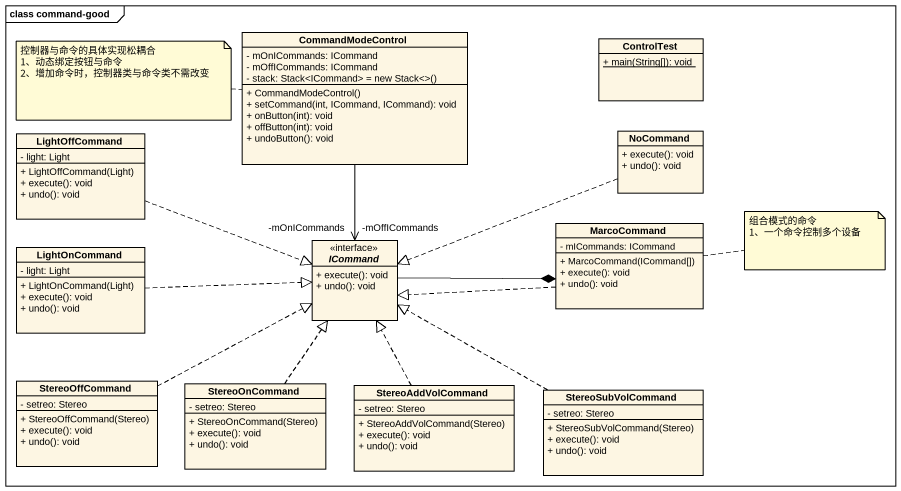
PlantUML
@startuml
mainframe class command-good
hide circle
hide empty members
skinparam classAttributeIconSize 0
class CommandModeControl {
  - mOnICommands: ICommand
  - mOffICommands: ICommand
  {field} - stack: Stack<ICommand> = new Stack<>()
  + CommandModeControl()
  + setCommand(int, ICommand, ICommand): void
  + onButton(int): void
  + offButton(int): void
  + undoButton(): void
}
class ControlTest {
  {static} + main(String[]): void
}
class LightOffCommand {
  - light: Light
  + LightOffCommand(Light)
  + execute(): void
  + undo(): void
}
class NoCommand {
  + execute(): void
  + undo(): void
}
class LightOnCommand {
  - light: Light
  + LightOnCommand(Light)
  + execute(): void
  + undo(): void
}
interface ICommand <<interface>> {
  + execute(): void
  + undo(): void
}
class MarcoCommand {
  - mICommands: ICommand
  + MarcoCommand(ICommand[])
  + execute(): void
  + undo(): void
}
class StereoOffCommand {
  - setreo: Stereo
  + StereoOffCommand(Stereo)
  + execute(): void
  + undo(): void
}
class StereoOnCommand {
  - setreo: Stereo
  + StereoOnCommand(Stereo)
  + execute(): void
  + undo(): void
}
class StereoAddVolCommand {
  - setreo: Stereo
  + StereoAddVolCommand(Stereo)
  + execute(): void
  + undo(): void
}
class StereoSubVolCommand {
  - setreo: Stereo
  + StereoSubVolCommand(Stereo)
  + execute(): void
  + undo(): void
}
CommandModeControl --> "-mOffICommands" ICommand
CommandModeControl --> "-mOnICommands" ICommand
LightOffCommand .right.|> ICommand
NoCommand .left.|> ICommand
LightOnCommand .right.|> ICommand
ICommand -right-* MarcoCommand
MarcoCommand .left.|> ICommand
StereoOffCommand .right.|> ICommand
StereoOnCommand .up.|> ICommand
StereoAddVolCommand .up.|> ICommand
StereoSubVolCommand .left.|> ICommand
note left of CommandModeControl
  控制器与命令的具体实现松耦合
  1、动态绑定按钮与命令
  2、增加命令时，控制器类与命令类不需改变
end note
note right of MarcoCommand
  组合模式的命令
  1、一个命令控制多个设备
end note
@enduml
